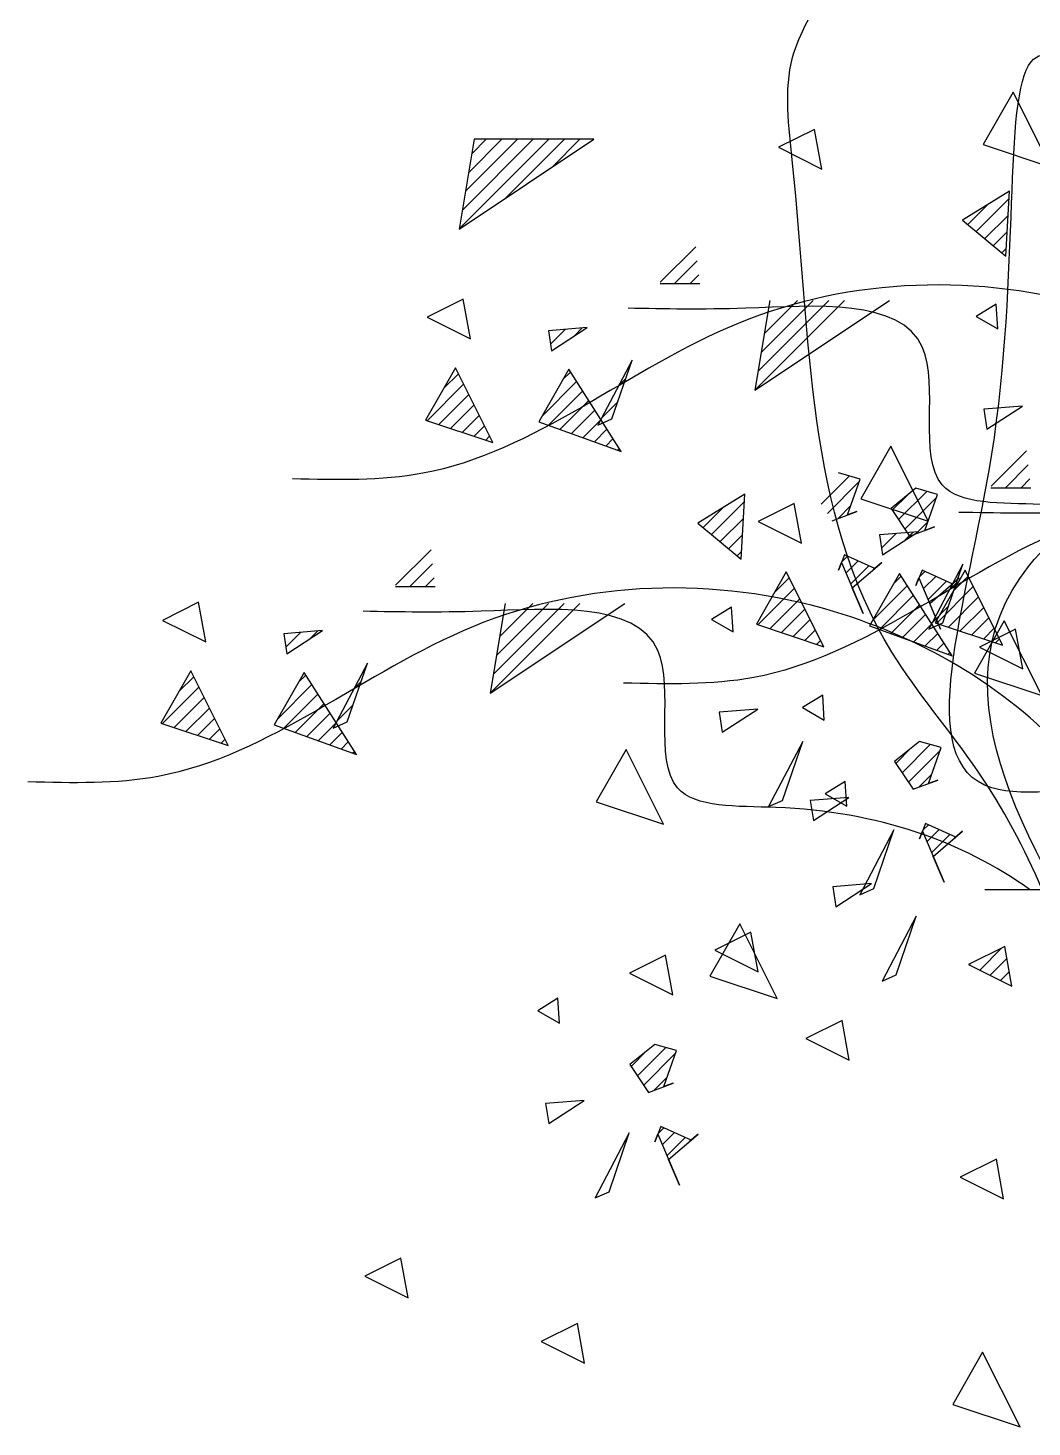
# Model space of a CAD drawing. Header units: millimetres. Extents: x 2837 to 6066, y 1056 to 2217.
# Drawn here: x 2862.92 to 2872.41, y 1874 to 1887.23 of the extents above; entities that cross this region are included whole.
import ezdxf

# ---------------------------------------------------------------- set-up
doc = ezdxf.new("R2010")
doc.units = ezdxf.units.MM
doc.layers.add('arredi', color=8, linetype='Continuous', lineweight=30)
doc.layers.add('piante', color=102, linetype='Continuous')

msp = doc.modelspace()

# ---------------------------------------------------------------- linework, layer by layer
at = {"layer": 'arredi'}
msp.add_line((2871.959, 1879.083), (2876.833, 1879.083), dxfattribs=at)
at = {"layer": 'piante'}
for p, q in [((2872.228, 1886.618), (2871.945, 1886.123)), ((2872.582, 1885.911), (2872.228, 1886.618)), ((2866.991, 1885.325), (2868.265, 1886.173)), ((2867.133, 1886.173), (2866.991, 1885.325)), ((2866.992, 1885.327), (2867.838, 1886.173)), ((2867.021, 1885.504), (2867.69, 1886.173)), ((2867.051, 1885.682), (2867.542, 1886.173)), ((2867.081, 1885.859), (2867.394, 1886.173)), ((2867.11, 1886.037), (2867.246, 1886.173)), ((2868.265, 1886.173), (2867.133, 1886.173)), ((2867.428, 1885.616), (2867.986, 1886.173)), ((2867.871, 1885.911), (2868.133, 1886.173)), ((2870.349, 1886.267), (2870.008, 1886.097)), ((2870.418, 1885.892), (2870.349, 1886.267)), ((2870.008, 1886.097), (2870.418, 1885.892)), ((2871.945, 1886.123), (2872.582, 1885.911)), ((2872.192, 1885.683), (2871.748, 1885.41)), ((2872.158, 1885.069), (2872.192, 1885.683)), ((2871.798, 1885.368), (2871.985, 1885.555)), ((2871.879, 1885.301), (2872.188, 1885.611)), ((2871.748, 1885.41), (2872.158, 1885.069)), ((2871.959, 1885.234), (2872.18, 1885.454)), ((2872.04, 1885.167), (2872.171, 1885.298)), ((2868.892, 1884.823), (2869.227, 1885.158)), ((2872.121, 1885.1), (2872.162, 1885.141)), ((2869.026, 1884.81), (2869.242, 1885.025)), ((2869.174, 1884.81), (2869.257, 1884.892)), ((2868.89, 1884.81), (2869.266, 1884.81)), ((2867.03, 1884.661), (2866.688, 1884.491)), ((2867.098, 1884.286), (2867.03, 1884.661)), ((2869.927, 1884.649), (2869.786, 1883.801)), ((2869.786, 1883.801), (2871.06, 1884.649)), ((2869.786, 1883.803), (2870.632, 1884.649)), ((2869.816, 1883.981), (2870.485, 1884.649)), ((2869.846, 1884.158), (2870.337, 1884.649)), ((2869.875, 1884.335), (2870.189, 1884.649)), ((2872.067, 1884.616), (2871.877, 1884.499)), ((2872.082, 1884.382), (2872.067, 1884.616)), ((2866.688, 1884.491), (2867.098, 1884.286)), ((2871.877, 1884.499), (2872.082, 1884.382)), ((2868.201, 1884.393), (2867.835, 1884.364)), ((2867.835, 1884.364), (2867.864, 1884.174)), ((2867.855, 1884.237), (2867.995, 1884.377)), ((2867.864, 1884.174), (2868.201, 1884.393)), ((2868.081, 1884.315), (2868.155, 1884.39)), ((2868.625, 1884.086), (2868.303, 1883.472)), ((2868.435, 1883.531), (2868.625, 1884.086)), ((2866.956, 1884.013), (2866.673, 1883.518)), ((2866.844, 1883.818), (2866.984, 1883.957)), ((2867.31, 1883.306), (2866.956, 1884.013)), ((2868.027, 1883.999), (2867.744, 1883.504)), ((2867.972, 1883.903), (2868.043, 1883.973)), ((2868.522, 1883.221), (2868.027, 1883.999)), ((2866.687, 1883.513), (2867.033, 1883.859)), ((2867.774, 1883.557), (2868.1, 1883.883)), ((2867.835, 1883.47), (2868.158, 1883.793)), ((2868.5, 1883.847), (2868.566, 1883.913)), ((2866.798, 1883.476), (2867.082, 1883.76)), ((2866.909, 1883.439), (2867.132, 1883.662)), ((2867.944, 1883.431), (2868.215, 1883.703)), ((2868.337, 1883.536), (2868.489, 1883.689)), ((2867.02, 1883.402), (2867.181, 1883.563)), ((2868.052, 1883.392), (2868.273, 1883.612)), ((2868.303, 1883.472), (2868.435, 1883.531)), ((2872.316, 1883.651), (2871.95, 1883.622)), ((2871.95, 1883.622), (2871.979, 1883.432)), ((2871.979, 1883.432), (2872.316, 1883.651)), ((2866.673, 1883.518), (2867.31, 1883.306)), ((2867.131, 1883.365), (2867.23, 1883.465)), ((2867.744, 1883.504), (2868.522, 1883.221)), ((2868.16, 1883.352), (2868.33, 1883.522)), ((2868.269, 1883.313), (2868.388, 1883.432)), ((2867.242, 1883.328), (2867.279, 1883.366)), ((2868.377, 1883.273), (2868.445, 1883.341)), ((2871.07, 1883.271), (2870.787, 1882.776)), ((2871.424, 1882.564), (2871.07, 1883.271)), ((2868.486, 1883.234), (2868.503, 1883.251)), ((2872.02, 1882.894), (2872.355, 1883.229)), ((2870.78, 1882.962), (2870.575, 1883.021)), ((2872.154, 1882.88), (2872.37, 1883.096)), ((2870.412, 1882.724), (2870.679, 1882.991)), ((2870.471, 1882.636), (2870.77, 1882.935)), ((2870.661, 1882.622), (2870.78, 1882.962)), ((2871.307, 1882.875), (2871.073, 1882.684)), ((2871.512, 1882.816), (2871.307, 1882.875)), ((2872.018, 1882.88), (2872.393, 1882.88)), ((2872.302, 1882.88), (2872.384, 1882.963)), ((2869.69, 1882.818), (2869.247, 1882.546)), ((2869.377, 1882.437), (2869.686, 1882.747)), ((2869.656, 1882.204), (2869.69, 1882.818)), ((2870.787, 1882.776), (2871.424, 1882.564)), ((2871.085, 1882.667), (2871.231, 1882.813)), ((2871.144, 1882.578), (2871.411, 1882.845)), ((2871.203, 1882.489), (2871.502, 1882.788)), ((2871.393, 1882.475), (2871.512, 1882.816)), ((2869.296, 1882.504), (2869.483, 1882.691)), ((2870.157, 1882.732), (2869.816, 1882.562)), ((2870.226, 1882.357), (2870.157, 1882.732)), ((2870.517, 1882.568), (2870.751, 1882.655)), ((2870.572, 1882.588), (2870.691, 1882.707)), ((2870.751, 1882.655), (2870.661, 1882.622)), ((2871.073, 1882.684), (2871.249, 1882.421)), ((2869.247, 1882.546), (2869.656, 1882.204)), ((2869.458, 1882.37), (2869.678, 1882.59)), ((2869.816, 1882.562), (2870.226, 1882.357)), ((2871.249, 1882.421), (2871.483, 1882.509)), ((2871.304, 1882.442), (2871.423, 1882.561)), ((2871.483, 1882.509), (2871.393, 1882.475)), ((2869.538, 1882.303), (2869.669, 1882.433)), ((2871.329, 1882.464), (2870.963, 1882.435)), ((2870.963, 1882.435), (2870.992, 1882.245)), ((2870.982, 1882.308), (2871.122, 1882.448)), ((2870.992, 1882.245), (2871.329, 1882.464)), ((2871.208, 1882.386), (2871.283, 1882.461)), ((2866.39, 1881.959), (2866.725, 1882.294)), ((2869.619, 1882.236), (2869.66, 1882.277)), ((2870.634, 1882.246), (2870.575, 1882.1)), ((2870.608, 1882.18), (2870.661, 1882.234)), ((2870.92, 1882.116), (2870.634, 1882.246)), ((2866.525, 1881.945), (2866.74, 1882.161)), ((2870.083, 1882.084), (2869.8, 1881.589)), ((2870.437, 1881.377), (2870.083, 1882.084)), ((2870.575, 1882.1), (2870.605, 1882.173)), ((2870.605, 1882.173), (2870.809, 1881.69)), ((2870.647, 1882.072), (2870.763, 1882.188)), ((2870.691, 1881.968), (2870.864, 1882.142)), ((2870.707, 1881.932), (2870.985, 1882.173)), ((2870.985, 1882.173), (2870.908, 1882.106)), ((2870.908, 1882.106), (2870.92, 1882.116)), ((2871.366, 1882.1), (2871.307, 1881.954)), ((2871.339, 1882.034), (2871.393, 1882.087)), ((2871.652, 1881.97), (2871.366, 1882.1)), ((2871.753, 1882.157), (2871.431, 1881.543)), ((2871.774, 1882.099), (2871.491, 1881.604)), ((2871.563, 1881.602), (2871.753, 1882.157)), ((2872.127, 1881.392), (2871.774, 1882.099)), ((2866.388, 1881.945), (2866.764, 1881.945)), ((2866.672, 1881.945), (2866.755, 1882.028)), ((2869.972, 1881.889), (2870.111, 1882.028)), ((2871.154, 1882.069), (2870.871, 1881.575)), ((2870.902, 1881.628), (2871.228, 1881.954)), ((2871.1, 1881.974), (2871.17, 1882.044)), ((2871.65, 1881.292), (2871.154, 1882.069)), ((2871.307, 1881.954), (2871.336, 1882.027)), ((2871.336, 1882.027), (2871.541, 1881.544)), ((2871.379, 1881.926), (2871.495, 1882.041)), ((2871.423, 1881.822), (2871.596, 1881.995)), ((2871.439, 1881.785), (2871.717, 1882.027)), ((2871.505, 1881.6), (2871.851, 1881.945)), ((2871.627, 1881.918), (2871.694, 1881.984)), ((2871.717, 1882.027), (2871.64, 1881.96)), ((2871.64, 1881.96), (2871.652, 1881.97)), ((2871.662, 1881.904), (2871.801, 1882.044)), ((2869.815, 1881.584), (2870.16, 1881.93)), ((2869.926, 1881.547), (2870.21, 1881.831)), ((2870.809, 1881.69), (2870.707, 1881.932)), ((2870.963, 1881.541), (2871.285, 1881.864)), ((2871.616, 1881.563), (2871.9, 1881.847)), ((2864.528, 1881.797), (2864.187, 1881.626)), ((2864.596, 1881.422), (2864.528, 1881.797)), ((2867.426, 1881.785), (2867.284, 1880.937)), ((2867.284, 1880.937), (2868.558, 1881.785)), ((2867.285, 1880.939), (2868.131, 1881.785)), ((2867.314, 1881.116), (2867.983, 1881.785)), ((2867.344, 1881.294), (2867.835, 1881.785)), ((2867.373, 1881.471), (2867.687, 1881.785)), ((2869.565, 1881.752), (2869.375, 1881.635)), ((2869.58, 1881.518), (2869.565, 1881.752)), ((2870.037, 1881.51), (2870.259, 1881.733)), ((2871.071, 1881.502), (2871.343, 1881.773)), ((2871.18, 1881.463), (2871.4, 1881.683)), ((2871.541, 1881.544), (2871.439, 1881.785)), ((2871.465, 1881.607), (2871.617, 1881.759)), ((2871.727, 1881.526), (2871.949, 1881.748)), ((2864.187, 1881.626), (2864.596, 1881.422)), ((2869.375, 1881.635), (2869.58, 1881.518)), ((2869.8, 1881.589), (2870.437, 1881.377)), ((2870.148, 1881.473), (2870.308, 1881.634)), ((2870.871, 1881.575), (2871.65, 1881.292)), ((2871.288, 1881.423), (2871.458, 1881.593)), ((2871.431, 1881.543), (2871.563, 1881.602)), ((2871.491, 1881.604), (2872.127, 1881.392)), ((2871.838, 1881.489), (2871.999, 1881.65)), ((2872.144, 1881.622), (2871.861, 1881.127)), ((2872.25, 1881.544), (2871.908, 1881.373)), ((2871.949, 1881.452), (2872.048, 1881.551)), ((2872.498, 1880.915), (2872.144, 1881.622)), ((2872.318, 1881.168), (2872.25, 1881.544)), ((2865.699, 1881.529), (2865.333, 1881.5)), ((2865.333, 1881.5), (2865.363, 1881.31)), ((2865.353, 1881.373), (2865.493, 1881.513)), ((2865.363, 1881.31), (2865.699, 1881.529)), ((2865.579, 1881.451), (2865.654, 1881.526)), ((2870.259, 1881.436), (2870.358, 1881.535)), ((2870.369, 1881.399), (2870.407, 1881.437)), ((2871.397, 1881.384), (2871.515, 1881.503)), ((2871.505, 1881.344), (2871.573, 1881.412)), ((2872.06, 1881.415), (2872.097, 1881.452)), ((2871.613, 1881.305), (2871.63, 1881.322)), ((2871.908, 1881.373), (2872.318, 1881.168)), ((2864.454, 1881.149), (2864.171, 1880.654)), ((2864.808, 1880.442), (2864.454, 1881.149)), ((2866.123, 1881.222), (2865.801, 1880.608)), ((2865.933, 1880.667), (2866.123, 1881.222)), ((2864.342, 1880.954), (2864.482, 1881.093)), ((2865.525, 1881.134), (2865.242, 1880.639)), ((2865.273, 1880.693), (2865.598, 1881.019)), ((2865.47, 1881.039), (2865.541, 1881.109)), ((2866.02, 1880.357), (2865.525, 1881.134)), ((2865.998, 1880.983), (2866.064, 1881.049)), ((2871.861, 1881.127), (2872.498, 1880.915)), ((2864.185, 1880.649), (2864.531, 1880.994)), ((2864.296, 1880.612), (2864.58, 1880.896)), ((2865.333, 1880.606), (2865.656, 1880.929)), ((2870.427, 1880.918), (2870.236, 1880.801)), ((2870.441, 1880.684), (2870.427, 1880.918)), ((2864.407, 1880.575), (2864.63, 1880.797)), ((2865.442, 1880.567), (2865.713, 1880.838)), ((2865.835, 1880.672), (2865.987, 1880.824)), ((2869.814, 1880.787), (2869.448, 1880.758)), ((2869.448, 1880.758), (2869.477, 1880.568)), ((2869.477, 1880.568), (2869.814, 1880.787)), ((2870.236, 1880.801), (2870.441, 1880.684)), ((2864.171, 1880.654), (2864.808, 1880.442)), ((2864.518, 1880.538), (2864.679, 1880.699)), ((2865.242, 1880.639), (2866.02, 1880.357)), ((2865.55, 1880.527), (2865.771, 1880.748)), ((2865.659, 1880.488), (2865.828, 1880.658)), ((2865.801, 1880.608), (2865.933, 1880.667)), ((2864.629, 1880.501), (2864.728, 1880.6)), ((2864.74, 1880.464), (2864.778, 1880.502)), ((2865.767, 1880.449), (2865.886, 1880.567)), ((2865.876, 1880.409), (2865.943, 1880.477)), ((2865.984, 1880.37), (2866.001, 1880.387)), ((2868.569, 1880.407), (2868.286, 1879.912)), ((2868.922, 1879.7), (2868.569, 1880.407)), ((2870.238, 1880.48), (2869.916, 1879.866)), ((2870.048, 1879.925), (2870.238, 1880.48)), ((2871.341, 1880.482), (2871.107, 1880.292)), ((2871.118, 1880.274), (2871.264, 1880.42)), ((2871.178, 1880.186), (2871.444, 1880.452)), ((2871.237, 1880.097), (2871.536, 1880.396)), ((2871.546, 1880.424), (2871.341, 1880.482)), ((2871.426, 1880.083), (2871.546, 1880.424)), ((2871.107, 1880.292), (2871.282, 1880.029)), ((2870.639, 1880.103), (2870.449, 1879.986)), ((2870.654, 1879.869), (2870.639, 1880.103)), ((2871.282, 1880.029), (2871.516, 1880.117)), ((2871.337, 1880.05), (2871.456, 1880.169)), ((2871.516, 1880.117), (2871.426, 1880.083)), ((2870.449, 1879.986), (2870.654, 1879.869)), ((2868.286, 1879.912), (2868.922, 1879.7)), ((2869.916, 1879.866), (2870.048, 1879.925)), ((2870.675, 1879.953), (2870.31, 1879.924)), ((2870.31, 1879.924), (2870.339, 1879.734)), ((2870.339, 1879.734), (2870.675, 1879.953)), ((2871.399, 1879.707), (2871.341, 1879.561)), ((2871.373, 1879.642), (2871.426, 1879.695)), ((2871.685, 1879.578), (2871.399, 1879.707)), ((2871.1, 1879.646), (2870.778, 1879.032)), ((2870.909, 1879.091), (2871.1, 1879.646)), ((2871.341, 1879.561), (2871.37, 1879.634)), ((2871.37, 1879.634), (2871.575, 1879.152)), ((2871.413, 1879.534), (2871.528, 1879.649)), ((2871.457, 1879.43), (2871.63, 1879.603)), ((2871.472, 1879.393), (2871.75, 1879.634)), ((2871.75, 1879.634), (2871.673, 1879.567)), ((2871.673, 1879.567), (2871.685, 1879.578)), ((2871.575, 1879.152), (2871.472, 1879.393)), ((2870.888, 1879.138), (2870.522, 1879.109)), ((2870.522, 1879.109), (2870.551, 1878.919)), ((2870.551, 1878.919), (2870.888, 1879.138)), ((2870.778, 1879.032), (2870.909, 1879.091)), ((2871.312, 1878.831), (2870.99, 1878.217)), ((2871.122, 1878.276), (2871.312, 1878.831)), ((2869.643, 1878.758), (2869.36, 1878.263)), ((2869.748, 1878.679), (2869.407, 1878.509)), ((2869.996, 1878.051), (2869.643, 1878.758)), ((2869.816, 1878.304), (2869.748, 1878.679)), ((2869.407, 1878.509), (2869.816, 1878.304)), ((2872.148, 1878.544), (2871.806, 1878.373)), ((2871.911, 1878.321), (2872.12, 1878.53)), ((2872.216, 1878.169), (2872.148, 1878.544)), ((2868.941, 1878.463), (2868.6, 1878.293)), ((2869.01, 1878.088), (2868.941, 1878.463)), ((2871.806, 1878.373), (2872.216, 1878.169)), ((2871.812, 1878.37), (2871.825, 1878.382)), ((2872.01, 1878.272), (2872.168, 1878.431)), ((2868.6, 1878.293), (2869.01, 1878.088)), ((2869.36, 1878.263), (2869.996, 1878.051)), ((2870.99, 1878.217), (2871.122, 1878.276)), ((2872.108, 1878.223), (2872.191, 1878.305)), ((2872.207, 1878.173), (2872.214, 1878.18)), ((2867.925, 1878.054), (2867.735, 1877.937)), ((2867.939, 1877.82), (2867.925, 1878.054)), ((2867.735, 1877.937), (2867.939, 1877.82)), ((2870.61, 1877.845), (2870.268, 1877.675)), ((2870.678, 1877.47), (2870.61, 1877.845)), ((2868.839, 1877.618), (2868.605, 1877.428)), ((2868.676, 1877.321), (2868.943, 1877.588)), ((2869.044, 1877.559), (2868.839, 1877.618)), ((2870.268, 1877.675), (2870.678, 1877.47)), ((2868.617, 1877.41), (2868.762, 1877.556)), ((2868.735, 1877.233), (2869.034, 1877.532)), ((2868.925, 1877.219), (2869.044, 1877.559)), ((2868.605, 1877.428), (2868.78, 1877.165)), ((2868.78, 1877.165), (2869.014, 1877.252)), ((2868.835, 1877.185), (2868.954, 1877.304)), ((2869.014, 1877.252), (2868.925, 1877.219)), ((2868.173, 1877.089), (2867.808, 1877.06)), ((2867.808, 1877.06), (2867.837, 1876.87)), ((2867.837, 1876.87), (2868.173, 1877.089)), ((2868.897, 1876.843), (2868.839, 1876.697)), ((2868.871, 1876.777), (2868.924, 1876.831)), ((2869.183, 1876.713), (2868.897, 1876.843)), ((2868.911, 1876.669), (2869.026, 1876.785)), ((2868.598, 1876.782), (2868.276, 1876.168)), ((2868.408, 1876.226), (2868.598, 1876.782)), ((2868.839, 1876.697), (2868.868, 1876.77)), ((2868.868, 1876.77), (2869.073, 1876.287)), ((2868.955, 1876.566), (2869.128, 1876.739)), ((2868.97, 1876.529), (2869.249, 1876.77)), ((2869.249, 1876.77), (2869.171, 1876.703)), ((2869.171, 1876.703), (2869.183, 1876.713)), ((2869.073, 1876.287), (2868.97, 1876.529)), ((2872.069, 1876.534), (2871.727, 1876.364)), ((2872.137, 1876.159), (2872.069, 1876.534)), ((2871.727, 1876.364), (2872.137, 1876.159)), ((2868.276, 1876.168), (2868.408, 1876.226)), ((2866.439, 1875.599), (2866.098, 1875.429)), ((2866.508, 1875.224), (2866.439, 1875.599)), ((2866.098, 1875.429), (2866.508, 1875.224)), ((2868.108, 1874.981), (2867.766, 1874.811)), ((2868.176, 1874.606), (2868.108, 1874.981)), ((2867.766, 1874.811), (2868.176, 1874.606)), ((2871.939, 1874.709), (2871.656, 1874.214)), ((2872.293, 1874.002), (2871.939, 1874.709)), ((2871.656, 1874.214), (2872.293, 1874.002))]:
    msp.add_line(p, q, dxfattribs=at)
for points, knots in [([(2875.005, 1881.947), (2874.834, 1882.337), (2874.42, 1883.122), (2872.759, 1885.01), (2872.828, 1887.523), (2872.527, 1889.768), (2873.118, 1890.661), (2873.522, 1892.739), (2870.505, 1891.634), (2865.832, 1892.335), (2869.339, 1892.033), (2871.207, 1891.872)], [0.2328916, 0.2328916, 0.2328916, 0.2328916, 0.2785903, 0.3283542, 0.4975357, 0.5333851, 0.5604623, 0.6146557, 0.6998715, 0.8143277, 0.9447021, 0.9447021, 0.9447021, 0.9447021]), ([(2878.133, 1880.018), (2877.962, 1880.408), (2877.548, 1881.193), (2875.887, 1883.081), (2875.955, 1885.594), (2875.654, 1887.839), (2876.246, 1888.732), (2876.649, 1890.81), (2873.632, 1889.705), (2868.959, 1890.406), (2872.467, 1890.104), (2874.335, 1889.943)], [0.2328916, 0.2328916, 0.2328916, 0.2328916, 0.2785903, 0.3283542, 0.4975357, 0.5333851, 0.5604623, 0.6146557, 0.6998715, 0.8143277, 0.9447021, 0.9447021, 0.9447021, 0.9447021]), ([(2872.503, 1879.083), (2872.333, 1879.473), (2871.919, 1880.258), (2870.257, 1882.146), (2870.326, 1884.659), (2870.025, 1886.903), (2870.616, 1887.797), (2871.02, 1889.874), (2868.003, 1888.77), (2863.33, 1889.471), (2866.838, 1889.169), (2868.705, 1889.008)], [0.2328916, 0.2328916, 0.2328916, 0.2328916, 0.2785903, 0.3283542, 0.4975357, 0.5333851, 0.5604623, 0.6146557, 0.6998715, 0.8143277, 0.9447021, 0.9447021, 0.9447021, 0.9447021]), ([(2874.771, 1879.083), (2874.518, 1879.67), (2873.801, 1880.237), (2871.029, 1879.679), (2872.439, 1883.49), (2871.839, 1889.431), (2875.215, 1882.957), (2875.444, 1879.112), (2875.71, 1878.525)], [0.1652184, 0.1652184, 0.1652184, 0.1652184, 0.2439968, 0.290607, 0.4037059, 0.5374282, 0.7665797, 0.8470085, 0.8470085, 0.8470085, 0.8470085]), ([(2874.885, 1881.947), (2874.256, 1882.398), (2873.15, 1882.792), (2871.18, 1882.686), (2871.794, 1884.728), (2869.814, 1884.551), (2868.934, 1884.569), (2868.587, 1884.576)], [0.2685091, 0.2685091, 0.2685091, 0.2685091, 0.3577777, 0.3917289, 0.4387726, 0.5001594, 0.540111, 0.540111, 0.540111, 0.540111]), ([(2878.013, 1880.018), (2877.384, 1880.469), (2876.277, 1880.863), (2874.307, 1880.757), (2874.922, 1882.799), (2872.941, 1882.622), (2872.062, 1882.64), (2871.715, 1882.647)], [0.2685091, 0.2685091, 0.2685091, 0.2685091, 0.3577777, 0.3917289, 0.4387726, 0.5001594, 0.540111, 0.540111, 0.540111, 0.540111]), ([(2872.383, 1879.083), (2871.754, 1879.534), (2870.648, 1879.927), (2868.678, 1879.822), (2869.292, 1881.864), (2867.312, 1881.687), (2866.432, 1881.705), (2866.085, 1881.712)], [0.2685091, 0.2685091, 0.2685091, 0.2685091, 0.3577777, 0.3917289, 0.4387726, 0.5001594, 0.540111, 0.540111, 0.540111, 0.540111])]:
    msp.add_open_spline(points, degree=3, knots=knots, dxfattribs=at)
for points in [[(2876.719, 1880.181), (2875.3, 1883.157), (2873.031, 1884.574), (2869.627, 1884.433), (2866.648, 1883.016), (2865.417, 1882.964)], [(2873.366, 1877.884), (2872.373, 1882.135), (2874.784, 1882.986), (2876.203, 1880.435), (2877.763, 1881.002), (2879.181, 1881.568), (2883.011, 1881.002)], [(2879.846, 1878.252), (2878.428, 1881.228), (2876.158, 1882.645), (2872.754, 1882.504), (2869.775, 1881.086), (2868.545, 1881.034)], [(2874.217, 1877.317), (2872.799, 1880.293), (2870.529, 1881.71), (2867.125, 1881.568), (2864.146, 1880.151), (2862.915, 1880.099)]]:
    msp.add_spline(points, degree=3, dxfattribs=at)

doc.saveas('drawing.dxf')
